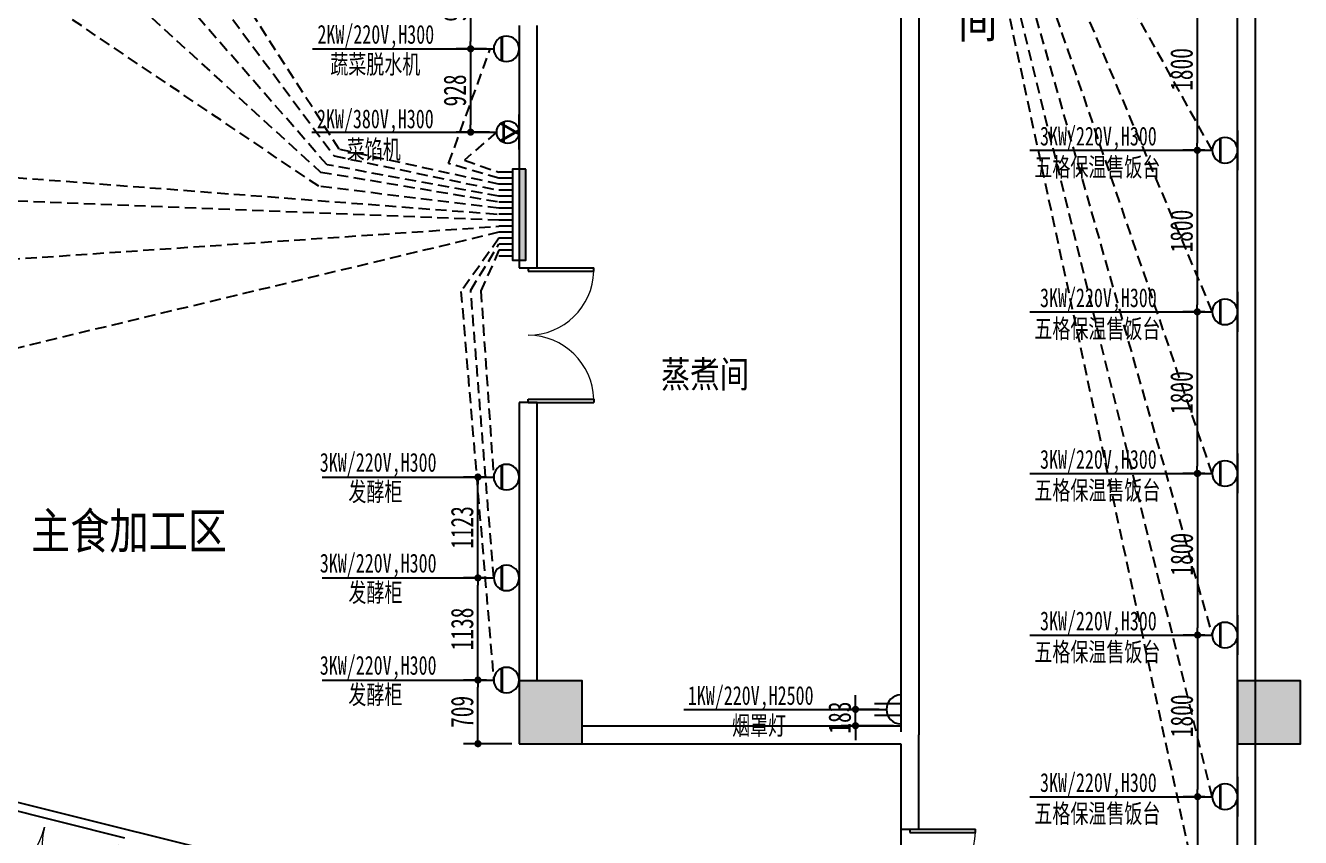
# Model space of a CAD drawing. Header units: inches. Extents: x -584 to 1446124, y -108140 to 99637.
# Drawn here: x 1122378 to 1136574, y 61104 to 70149 of the extents above; entities that cross this region are included whole.
import ezdxf

# ---------------------------------------------------------------- set-up
doc = ezdxf.new("R2010")
doc.units = ezdxf.units.IN
doc.header["$MEASUREMENT"] = 0
doc.linetypes.add('HIDDEN', pattern=[0.375, 0.25, -0.125])
for name, color, linetype in [('COLUMN', 6, 'Continuous'), ('ROOM_NAME', 7, 'Continuous'), ('STAIR', 6, 'Continuous'), ('WALL', 7, 'Continuous'), ('WINDOW', 3, 'Continuous'), ('供排水', 4, 'Continuous'), ('厨房设备', 7, 'Continuous'), ('电位', 1, 'Continuous')]:
    doc.layers.add(name, color=color, linetype=linetype)
doc.styles.get("Standard").update_dxf_attribs({"font": '', "width": 0.7, "height": 250})
doc.styles.add('STYLE4', font='', dxfattribs={"width": 0.7, "height": 180})
doc.styles.add('宋体', font='', dxfattribs={"width": 0.8})
doc.styles.get('Standard').set_extended_font_data('NSimSun')
doc.styles.get('STYLE4').set_extended_font_data('NSimSun')
doc.styles.get('宋体').set_extended_font_data('NSimSun')
doc.dimstyles.new('电路', dxfattribs={"dimscale": 80, "dimtxt": 2.5, "dimasz": 1, "dimexe": 2, "dimexo": 1, "dimtad": 1, "dimdec": 0, "dimtxsty": 'Standard', "dimblk": 'DOT', "dimcen": 1, "dimclrd": 6, "dimclre": 6, "dimclrt": 6, "dimadec": 0, "dimazin": 0, "dimtfac": 1, "dimtdec": 0, "dimtmove": 0, "dimatfit": 3, "dimfxl": 0, "dimarcsym": 0})

# ---------------------------------------------------------------- blocks, each defined once
blk = doc.blocks.new('_FZH')
at = {"layer": 'WALL'}
blk.add_lwpolyline([(-0.5, -0.5), (0.5, -0.5), (0.5, 0.5), (-0.5, 0.5)], close=True, dxfattribs=at)
blk.add_solid([(-0.5, -0.5), (0.5, -0.5), (-0.5, 0.5), (0.5, 0.5)], dxfattribs=at)
blk = doc.blocks.new('$DorLib2D$00000002')
for p, q in [((-0.5, 0), (-0.5, 0.4875)), ((-0.475, 0.4875), (-0.5, 0.4875)), ((-0.475, 0), (-0.475, 0.4875)), ((0.475, 0), (0.475, 0.4875)), ((0.475, 0.4875), (0.5, 0.4875)), ((0.5, 0), (0.5, 0.4875)), ((-0.5, 0), (-0.475, 0)), ((0.5, 0), (0.475, 0))]:
    blk.add_line(p, q)
at = {"lineweight": 13}
for centre, start, end in [((-0.4875, 0), 0, 88.53072), ((0.4875, 0), 91.46928, 180)]:
    blk.add_arc(centre, 0.4875, start, end, dxfattribs=at)
blk = doc.blocks.new('A$C3BCC7316')
at = {"layer": '电位'}
for p, q in [((99, 215), (404, 215)), ((104, 226), (399, 226)), ((0, 0), (503, 0))]:
    blk.add_line(p, q, dxfattribs=at)
blk.add_circle((252, 161), 161, dxfattribs=at)
blk = doc.blocks.new('A$C14B745F9')
at = {"layer": '电位'}
for p, q in [((0, 503), (0, 0)), ((1, 233), (257, 381)), ((3, 222), (266, 374)), ((215, 404), (215, 99)), ((226, 399), (226, 104)), ((257, 122), (1, 270)), ((266, 129), (3, 281))]:
    blk.add_line(p, q, dxfattribs=at)
blk.add_circle((161, 252), 161, dxfattribs=at)
blk = doc.blocks.new('A$C45DF5A34')
at = {"layer": '电位', "color": 4, "rotation": 90}
blk.add_blockref('A$C14B745F9', (503, 0), dxfattribs=at)
blk = doc.blocks.new('A$C719F3E81')
at = {"layer": '电位', "color": 4, "rotation": 180}
blk.add_blockref('A$C45DF5A34', (503, 323), dxfattribs=at)
blk = doc.blocks.new('A$C2F906CB9')
at = {"layer": '电位', "color": 1, "ltscale": 400}
blk.add_blockref('A$C719F3E81', (0, 0), dxfattribs=at)
blk = doc.blocks.new('A$C6BFE34A6')
at = {"layer": '电位', "xscale": 0.777089783281734, "yscale": 0.777089783281734, "zscale": 0.777089783281734}
blk.add_blockref('A$C2F906CB9', (0, 0), dxfattribs=at)
blk = doc.blocks.new('A$C67150746')
at = {"layer": '供排水', "color": 1, "rotation": 270}
blk.add_blockref('A$C6BFE34A6', (0, 391), dxfattribs=at)
blk = doc.blocks.new('A$C51460DDB')
at = {"layer": '电位', "linetype": 'ByBlock', "xscale": -1}
blk.add_blockref('A$C67150746', (251, 0), dxfattribs=at)
blk = doc.blocks.new('A$C75EF68A1')
at = {"layer": 'WALL', "color": 5, "rotation": 180}
blk.add_blockref('A$C51460DDB', (251, 391), dxfattribs=at)
blk = doc.blocks.new('A$C776A0E82')
at = {"layer": '电位', "color": 6}
blk.add_blockref('A$C75EF68A1', (0, 0), dxfattribs=at)
blk = doc.blocks.new('A$C12B31555')
at = {"layer": '电位', "color": 6, "rotation": 270}
blk.add_blockref('A$C776A0E82', (0, 251), dxfattribs=at)
blk = doc.blocks.new('A$C380528E4')
at = {"layer": '电位', "color": 6, "rotation": 180}
blk.add_blockref('A$C12B31555', (391, 251), dxfattribs=at)
blk = doc.blocks.new('_DOT')
at = {"color": 0, "linetype": 'ByBlock'}
blk.add_line((-0.5, 0), (-1, 0), dxfattribs=at)
at = {"color": 0, "linetype": 'ByBlock', "const_width": 0.5}
blk.add_lwpolyline([(-0.25, 0, 1), (0.25, 0, 1)], format="xyb", close=True, dxfattribs=at)
blk = doc.blocks.new('*D327')
at = {"layer": 'Defpoints', "color": 0, "transparency": 16777216}
for p in [(1127415, 62858), (1127590, 62858), (1127874, 62149)]:
    blk.add_point(p, dxfattribs=at)
at = {"layer": '电位', "color": 6, "lineweight": -2, "transparency": 16777216}
for p, q in [((1127510, 62858), (1127255, 62858)), ((1127415, 62229), (1127415, 62778)), ((1127794, 62149), (1127255, 62149))]:
    blk.add_line(p, q, dxfattribs=at)
at = {"layer": '电位', "color": 6, "lineweight": -2, "transparency": 16777216, "xscale": 80, "yscale": 80, "zscale": 80}
for p, rotation in [((1127415, 62858), 90), ((1127415, 62149), 270)]:
    blk.add_blockref('_DOT', p, dxfattribs=dict(at, rotation=rotation))
at = {"layer": '电位', "color": 6, "transparency": 16777216, "insert": (1127240, 62503), "char_height": 250, "attachment_point": 5, "rotation": 90}
blk.add_mtext('709', dxfattribs=at)
blk = doc.blocks.new('*D328')
at = {"layer": 'Defpoints', "color": 0, "transparency": 16777216}
for p in [(1127415, 63996), (1127590, 63996), (1127590, 62858)]:
    blk.add_point(p, dxfattribs=at)
at = {"layer": '电位', "color": 6, "lineweight": -2, "transparency": 16777216}
for p, q in [((1127510, 63996), (1127255, 63996)), ((1127415, 62938), (1127415, 63916)), ((1127510, 62858), (1127255, 62858))]:
    blk.add_line(p, q, dxfattribs=at)
at = {"layer": '电位', "color": 6, "lineweight": -2, "transparency": 16777216, "xscale": 80, "yscale": 80, "zscale": 80}
for p, rotation in [((1127415, 63996), 90), ((1127415, 62858), 270)]:
    blk.add_blockref('_DOT', p, dxfattribs=dict(at, rotation=rotation))
at = {"layer": '电位', "color": 6, "transparency": 16777216, "insert": (1127240, 63427), "char_height": 250, "attachment_point": 5, "rotation": 90}
blk.add_mtext('1138', dxfattribs=at)
blk = doc.blocks.new('*D329')
at = {"layer": 'Defpoints', "color": 0, "transparency": 16777216}
for p in [(1127415, 65119), (1127590, 65119), (1127590, 63996)]:
    blk.add_point(p, dxfattribs=at)
at = {"layer": '电位', "color": 6, "lineweight": -2, "transparency": 16777216}
for p, q in [((1127510, 65119), (1127255, 65119)), ((1127415, 64076), (1127415, 65039)), ((1127510, 63996), (1127255, 63996))]:
    blk.add_line(p, q, dxfattribs=at)
at = {"layer": '电位', "color": 6, "lineweight": -2, "transparency": 16777216, "xscale": 80, "yscale": 80, "zscale": 80}
for p, rotation in [((1127415, 65119), 90), ((1127415, 63996), 270)]:
    blk.add_blockref('_DOT', p, dxfattribs=dict(at, rotation=rotation))
at = {"layer": '电位', "color": 6, "transparency": 16777216, "insert": (1127240, 64557), "char_height": 250, "attachment_point": 5, "rotation": 90}
blk.add_mtext('1123', dxfattribs=at)
blk = doc.blocks.new('*D338')
at = {"layer": 'Defpoints', "color": 0, "transparency": 16777216}
for p in [(1127874, 70849), (1127334, 69889), (1127590, 69889)]:
    blk.add_point(p, dxfattribs=at)
at = {"layer": '电位', "color": 6, "lineweight": -2, "transparency": 16777216}
for p, q in [((1127794, 70849), (1127174, 70849)), ((1127334, 70769), (1127334, 69969)), ((1127510, 69889), (1127174, 69889))]:
    blk.add_line(p, q, dxfattribs=at)
at = {"layer": '电位', "color": 6, "lineweight": -2, "transparency": 16777216, "xscale": 80, "yscale": 80, "zscale": 80}
for p, rotation in [((1127334, 70849), 90), ((1127334, 69889), 270)]:
    blk.add_blockref('_DOT', p, dxfattribs=dict(at, rotation=rotation))
at = {"layer": '电位', "color": 6, "transparency": 16777216, "insert": (1127159, 70369), "char_height": 250, "attachment_point": 5, "rotation": 90}
blk.add_mtext('960', dxfattribs=at)
blk = doc.blocks.new('*D339')
at = {"layer": 'Defpoints', "color": 0, "transparency": 16777216}
for p in [(1127590, 69889), (1127334, 68961), (1127623, 68961)]:
    blk.add_point(p, dxfattribs=at)
at = {"layer": '电位', "color": 6, "lineweight": -2, "transparency": 16777216}
for p, q in [((1127510, 69889), (1127174, 69889)), ((1127334, 69809), (1127334, 69041)), ((1127543, 68961), (1127174, 68961))]:
    blk.add_line(p, q, dxfattribs=at)
at = {"layer": '电位', "color": 6, "lineweight": -2, "transparency": 16777216, "xscale": 80, "yscale": 80, "zscale": 80}
for p, rotation in [((1127334, 69889), 90), ((1127334, 68961), 270)]:
    blk.add_blockref('_DOT', p, dxfattribs=dict(at, rotation=rotation))
at = {"layer": '电位', "color": 6, "transparency": 16777216, "insert": (1127159, 69425), "char_height": 250, "attachment_point": 5, "rotation": 90}
blk.add_mtext('928', dxfattribs=at)
blk = doc.blocks.new('A$C383973DD')
at = {"layer": '电位'}
for p, q in [((0, 0), (0, 503)), ((292, 316), (0, 316)), ((292, 187), (0, 187))]:
    blk.add_line(p, q, dxfattribs=at)
blk.add_arc((0, 252), 161, 270, 90, dxfattribs=at)
blk = doc.blocks.new('A$C7F97516A')
at = {"layer": '电位', "color": 4, "xscale": -1}
blk.add_blockref('A$C383973DD', (292, 0), dxfattribs=at)
blk = doc.blocks.new('A$C624B2101')
at = {"rotation": 180}
blk.add_blockref('A$C7F97516A', (292, 503), dxfattribs=at)
blk = doc.blocks.new('A$C76033D9E')
at = {"layer": '电位', "rotation": 180}
blk.add_blockref('A$C624B2101', (292, 503), dxfattribs=at)
blk = doc.blocks.new('A$C748C3124')
at = {"layer": '电位', "rotation": 90}
blk.add_blockref('A$C76033D9E', (503, 0), dxfattribs=at)
blk = doc.blocks.new('A$C42B0259F')
at = {"layer": '电位', "ltscale": 5, "xscale": -1, "rotation": 180}
blk.add_blockref('A$C748C3124', (0, 292), dxfattribs=at)
blk = doc.blocks.new('A$C46FF7360')
at = {"layer": '供排水', "color": 1, "rotation": 270}
blk.add_blockref('A$C42B0259F', (0, 503), dxfattribs=at)
blk = doc.blocks.new('A$C2916719F')
at = {"layer": '电位', "linetype": 'ByBlock', "rotation": 180}
blk.add_blockref('A$C46FF7360', (292, 503), dxfattribs=at)
blk = doc.blocks.new('A$C03132E9D')
at = {"layer": '电位', "linetype": 'ByBlock', "rotation": 270}
blk.add_blockref('A$C2916719F', (0, 292), dxfattribs=at)
blk = doc.blocks.new('A$C6B0667CD')
at = {"layer": '电位', "rotation": 89.99999999999999}
blk.add_blockref('A$C03132E9D', (292, 0), dxfattribs=at)
blk = doc.blocks.new('A$C1DA46B52')
at = {"layer": '电位', "xscale": -1, "rotation": 180}
blk.add_blockref('A$C6B0667CD', (0, 503), dxfattribs=at)
blk = doc.blocks.new('A$C30686D04')
at = {"layer": 'WALL', "color": 5, "rotation": 90}
blk.add_blockref('A$C1DA46B52', (503, 0), dxfattribs=at)
blk = doc.blocks.new('A$C10C2449B')
at = {"layer": 'WALL', "color": 5, "rotation": 90}
blk.add_blockref('A$C30686D04', (292, 0), dxfattribs=at)
blk = doc.blocks.new('A$C50093F6F')
at = {"layer": '电位', "rotation": 270}
blk.add_blockref('A$C10C2449B', (0, 292), dxfattribs=at)
blk = doc.blocks.new('A$C5F826928')
at = {"layer": '电位', "rotation": 270}
blk.add_blockref('A$C50093F6F', (0, 503), dxfattribs=at)
blk = doc.blocks.new('*D350')
at = {"layer": 'Defpoints', "color": 0, "transparency": 16777216}
for p in [(1131619, 62531), (1131962, 62531), (1132124, 62349)]:
    blk.add_point(p, dxfattribs=at)
at = {"layer": '电位', "color": 6, "lineweight": -2, "transparency": 16777216}
for p, q in [((1131619, 62611), (1131619, 62691)), ((1131882, 62531), (1131459, 62531)), ((1131619, 62349), (1131619, 62531)), ((1132044, 62349), (1131459, 62349)), ((1131619, 62269), (1131619, 62189))]:
    blk.add_line(p, q, dxfattribs=at)
at = {"layer": '电位', "color": 6, "lineweight": -2, "transparency": 16777216, "xscale": 80, "yscale": 80, "zscale": 80}
for p, rotation in [((1131619, 62531), 270), ((1131619, 62349), 90)]:
    blk.add_blockref('_DOT', p, dxfattribs=dict(at, rotation=rotation))
at = {"layer": '电位', "color": 6, "transparency": 16777216, "insert": (1131444, 62440), "char_height": 250, "attachment_point": 5, "rotation": 90}
blk.add_mtext('183', dxfattribs=at)
blk = doc.blocks.new('*D369')
at = {"layer": 'Defpoints', "color": 0, "transparency": 16777216}
for p in [(1135590, 70559), (1135425, 68759), (1135590, 68759)]:
    blk.add_point(p, dxfattribs=at)
at = {"layer": '电位', "color": 6, "lineweight": -2, "transparency": 16777216}
for p, q in [((1135510, 70559), (1135265, 70559)), ((1135425, 70479), (1135425, 68839)), ((1135510, 68759), (1135265, 68759))]:
    blk.add_line(p, q, dxfattribs=at)
at = {"layer": '电位', "color": 6, "lineweight": -2, "transparency": 16777216, "xscale": 80, "yscale": 80, "zscale": 80}
for p, rotation in [((1135425, 70559), 90), ((1135425, 68759), 270)]:
    blk.add_blockref('_DOT', p, dxfattribs=dict(at, rotation=rotation))
at = {"layer": '电位', "color": 6, "transparency": 16777216, "insert": (1135250, 69659), "char_height": 250, "attachment_point": 5, "rotation": 90}
blk.add_mtext('1800', dxfattribs=at)
blk = doc.blocks.new('*D360')
at = {"layer": 'Defpoints', "color": 0, "transparency": 16777216}
for p in [(1135590, 68759), (1135425, 66959), (1135590, 66959)]:
    blk.add_point(p, dxfattribs=at)
at = {"layer": '电位', "color": 6, "lineweight": -2, "transparency": 16777216}
for p, q in [((1135510, 68759), (1135265, 68759)), ((1135425, 68679), (1135425, 67039)), ((1135510, 66959), (1135265, 66959))]:
    blk.add_line(p, q, dxfattribs=at)
at = {"layer": '电位', "color": 6, "lineweight": -2, "transparency": 16777216, "xscale": 80, "yscale": 80, "zscale": 80}
for p, rotation in [((1135425, 68759), 90), ((1135425, 66959), 270)]:
    blk.add_blockref('_DOT', p, dxfattribs=dict(at, rotation=rotation))
at = {"layer": '电位', "color": 6, "transparency": 16777216, "insert": (1135250, 67859), "char_height": 250, "attachment_point": 5, "rotation": 90}
blk.add_mtext('1800', dxfattribs=at)
blk = doc.blocks.new('*D361')
at = {"layer": 'Defpoints', "color": 0, "transparency": 16777216}
for p in [(1135590, 66959), (1135425, 65159), (1135590, 65159)]:
    blk.add_point(p, dxfattribs=at)
at = {"layer": '电位', "color": 6, "lineweight": -2, "transparency": 16777216}
for p, q in [((1135510, 66959), (1135265, 66959)), ((1135425, 66879), (1135425, 65239)), ((1135510, 65159), (1135265, 65159))]:
    blk.add_line(p, q, dxfattribs=at)
at = {"layer": '电位', "color": 6, "lineweight": -2, "transparency": 16777216, "xscale": 80, "yscale": 80, "zscale": 80}
for p, rotation in [((1135425, 66959), 90), ((1135425, 65159), 270)]:
    blk.add_blockref('_DOT', p, dxfattribs=dict(at, rotation=rotation))
at = {"layer": '电位', "color": 6, "transparency": 16777216, "insert": (1135250, 66059), "char_height": 250, "attachment_point": 5, "rotation": 90}
blk.add_mtext('1800', dxfattribs=at)
blk = doc.blocks.new('*D362')
at = {"layer": 'Defpoints', "color": 0, "transparency": 16777216}
for p in [(1135590, 65159), (1135428, 63359), (1135590, 63359)]:
    blk.add_point(p, dxfattribs=at)
at = {"layer": '电位', "color": 6, "lineweight": -2, "transparency": 16777216}
for p, q in [((1135510, 65159), (1135268, 65159)), ((1135428, 65079), (1135428, 63439)), ((1135510, 63359), (1135268, 63359))]:
    blk.add_line(p, q, dxfattribs=at)
at = {"layer": '电位', "color": 6, "lineweight": -2, "transparency": 16777216, "xscale": 80, "yscale": 80, "zscale": 80}
for p, rotation in [((1135428, 65159), 90), ((1135428, 63359), 270)]:
    blk.add_blockref('_DOT', p, dxfattribs=dict(at, rotation=rotation))
at = {"layer": '电位', "color": 6, "transparency": 16777216, "insert": (1135253, 64259), "char_height": 250, "attachment_point": 5, "rotation": 90}
blk.add_mtext('1800', dxfattribs=at)
blk = doc.blocks.new('*D363')
at = {"layer": 'Defpoints', "color": 0, "transparency": 16777216}
for p in [(1135590, 63359), (1135428, 61559), (1135590, 61559)]:
    blk.add_point(p, dxfattribs=at)
at = {"layer": '电位', "color": 6, "lineweight": -2, "transparency": 16777216}
for p, q in [((1135510, 63359), (1135268, 63359)), ((1135428, 63279), (1135428, 61639)), ((1135510, 61559), (1135268, 61559))]:
    blk.add_line(p, q, dxfattribs=at)
at = {"layer": '电位', "color": 6, "lineweight": -2, "transparency": 16777216, "xscale": 80, "yscale": 80, "zscale": 80}
for p, rotation in [((1135428, 63359), 90), ((1135428, 61559), 270)]:
    blk.add_blockref('_DOT', p, dxfattribs=dict(at, rotation=rotation))
at = {"layer": '电位', "color": 6, "transparency": 16777216, "insert": (1135253, 62459), "char_height": 250, "attachment_point": 5, "rotation": 90}
blk.add_mtext('1800', dxfattribs=at)
blk = doc.blocks.new('*D364')
at = {"layer": 'Defpoints', "color": 0, "transparency": 16777216}
for p in [(1135590, 61559), (1135428, 59759), (1135590, 59759)]:
    blk.add_point(p, dxfattribs=at)
at = {"layer": '电位', "color": 6, "lineweight": -2, "transparency": 16777216}
for p, q in [((1135510, 61559), (1135268, 61559)), ((1135428, 61479), (1135428, 59839)), ((1135510, 59759), (1135268, 59759))]:
    blk.add_line(p, q, dxfattribs=at)
at = {"layer": '电位', "color": 6, "lineweight": -2, "transparency": 16777216, "xscale": 80, "yscale": 80, "zscale": 80}
for p, rotation in [((1135428, 61559), 90), ((1135428, 59759), 270)]:
    blk.add_blockref('_DOT', p, dxfattribs=dict(at, rotation=rotation))
at = {"layer": '电位', "color": 6, "transparency": 16777216, "insert": (1135253, 60659), "char_height": 250, "attachment_point": 5, "rotation": 90}
blk.add_mtext('1800', dxfattribs=at)

msp = doc.modelspace()

# ---------------------------------------------------------------- hatches: boundary and pattern name
at = {"layer": '电位'}
msp.add_hatch(color=1, dxfattribs=at).paths.add_polyline_path([(1127948.2, 68549.7), (1127873.9, 68549.7), (1127873.9, 67533.9), (1127948.2, 67533.9)])

# ---------------------------------------------------------------- linework, layer by layer
at = {"layer": 'STAIR', "color": 8, "ltscale": 3}
msp.add_line((1111923.9, 64082.7), (1136223.9, 58024), dxfattribs=at)
at = {"layer": 'WALL', "color": 3}
for p, q in [((1136073.9, 58858.9), (1136073.9, 84598.6)), ((1135873.9, 58798.6), (1135873.9, 84398.6)), ((1135873.9, 58858.9), (1135873.9, 84398.6))]:
    msp.add_line(p, q, dxfattribs=at)
at = {"layer": 'WALL'}
for p, q in [((1132323.9, 70748.6), (1132323.9, 62248.6)), ((1132123.9, 70648.6), (1132123.9, 62348.6)), ((1127873.9, 70148.6), (1127873.9, 67448.1)), ((1128073.9, 67448.1), (1128073.9, 70148.6)), ((1127873.9, 67448.1), (1128073.9, 67448.1)), ((1128073.9, 65948.1), (1127873.9, 65948.1)), ((1127873.9, 65948.1), (1127873.9, 62848.6)), ((1128073.9, 62848.6), (1128073.9, 65948.1)), ((1128573.9, 62348.6), (1132123.9, 62348.6)), ((1132323.9, 61198.6), (1132323.9, 62248.6)), ((1128573.9, 62148.6), (1132123.9, 62148.6)), ((1132123.9, 62148.6), (1132123.9, 61198.6)), ((1132123.9, 61198.6), (1132323.9, 61198.6))]:
    msp.add_line(p, q, dxfattribs=at)
at = {"layer": 'WINDOW'}
for p, q in [((1123485.1, 61097.1), (1121738.5, 61532.6)), ((1132123.9, 61198.6), (1132123.9, 59698.6))]:
    msp.add_line(p, q, dxfattribs=at)
at = {"layer": '电位', "linetype": 'HIDDEN', "ltscale": 500}
for p, q in [((1125871.8, 68769.4), (1120324.6, 77404.3)), ((1120330.4, 76087.7), (1125812.8, 68696)), ((1125735.1, 68597.1), (1120330.6, 74780.2)), ((1135589.9, 68758.9), (1132548.2, 74227.2)), ((1132548.2, 74160.4), (1135589.9, 66958.9)), ((1135589.9, 65158.9), (1132548.2, 74093.5)), ((1132548.2, 74026.6), (1135589.9, 63358.9)), ((1135589.9, 61558.9), (1132548.2, 73959.7)), ((1132548.2, 73892.8), (1135593, 59729.1)), ((1120324.6, 73396.2), (1125661, 68516.6)), ((1125643.5, 68357.3), (1120324.6, 71955.2)), ((1127088.3, 68611.2), (1127553, 69888.8)), ((1127623.1, 68961.3), (1127263.7, 68648.2)), ((1127649.5, 68380.2), (1125871.8, 68769.4)), ((1119650.6, 68654.8), (1127649.5, 68045.8)), ((1127649.5, 68246.4), (1125735.1, 68597.1)), ((1125812.8, 68696), (1127649.5, 68313.3)), ((1127649.5, 68447), (1127088.3, 68611.2)), ((1127263.7, 68648.2), (1127649.5, 68513.9)), ((1125661, 68516.6), (1127679.2, 68179.5)), ((1127649.5, 68112.6), (1125643.5, 68357.3)), ((1127649.5, 67978.9), (1120324.5, 68269.7)), ((1120319.7, 67416.8), (1127649.5, 67912)), ((1127649.5, 67845.1), (1120309, 66080.9)), ((1127649.5, 67778.2), (1127226.5, 67186.6)), ((1127334.8, 67200.6), (1127649.5, 67711.4)), ((1127649.5, 67644.5), (1127447.8, 67191.6)), ((1127226.5, 67186.6), (1127590.2, 62858)), ((1127590.5, 63996), (1127334.8, 67200.6)), ((1127447.8, 67191.6), (1127590.5, 65108.9))]:
    msp.add_line(p, q, dxfattribs=at)
at = {"layer": '电位', "color": 4}
for p, q in [((1125571.6, 69888.8), (1127589.9, 69888.8)), ((1125566.7, 68961), (1127623.1, 68961)), ((1133560.2, 68758.9), (1135589.9, 68758.9)), ((1133560.2, 66958.9), (1135589.9, 66958.9)), ((1125680.5, 65118.6), (1127590.2, 65118.6)), ((1133560.2, 65158.9), (1135589.9, 65158.9)), ((1125680.8, 63996), (1127590.5, 63996)), ((1133560.2, 63358.9), (1135589.9, 63358.9)), ((1125680.5, 62858), (1127590.2, 62858)), ((1129709.1, 62530.6), (1131962.5, 62531.1)), ((1133560.2, 61558.9), (1135589.9, 61558.9))]:
    msp.add_line(p, q, dxfattribs=at)
at = {"layer": '电位'}
for p, q in [((1127799.5, 68513.9), (1127649.5, 68513.9)), ((1127799.5, 68447), (1127649.5, 68447)), ((1127873.9, 68549.7), (1127873.9, 67533.9)), ((1127799.5, 68380.2), (1127649.5, 68380.2)), ((1127799.5, 68313.3), (1127649.5, 68313.3)), ((1127799.5, 68246.4), (1127649.5, 68246.4)), ((1127799.5, 68179.5), (1127649.5, 68179.5)), ((1127799.5, 68112.6), (1127649.5, 68112.6)), ((1127799.5, 68045.8), (1127649.5, 68045.8)), ((1127799.5, 67978.9), (1127649.5, 67978.9)), ((1127799.5, 67912), (1127649.5, 67912)), ((1127799.5, 67845.1), (1127649.5, 67845.1)), ((1127799.5, 67778.2), (1127649.5, 67778.2)), ((1127799.5, 67711.4), (1127649.5, 67711.4)), ((1127799.5, 67644.5), (1127649.5, 67644.5)), ((1127799.5, 67577.6), (1127649.5, 67577.6))]:
    msp.add_line(p, q, dxfattribs=at)
msp.add_lwpolyline([(1127948.2, 68549.7), (1127799.5, 68549.7), (1127799.5, 67533.9), (1127948.2, 67533.9)], close=True, dxfattribs=at)

# ---------------------------------------------------------------- block references
at = {"layer": 'COLUMN', "xscale": 700, "yscale": 700, "zscale": 700}
for p in [(1128223.9, 62498.6), (1136223.9, 62498.6)]:
    msp.add_blockref('_FZH', p, dxfattribs=at)
at = {"layer": 'WINDOW'}
for p, xscale, yscale, zscale, rotation in [((1127973.9, 66698.1), 1500, 1500, 1500, 269.9999999996531), ((1122587.6, 61217.8), 1800.000000000088, 1800, 1800, 165.999999976763), ((1132223.9, 60448.6), 1500, 1500, 1500, 269.9999999996531)]:
    msp.add_blockref('$DorLib2D$00000002', p, dxfattribs=dict(at, xscale=xscale, yscale=yscale, zscale=zscale, rotation=rotation))
at = {"layer": '电位', "xscale": -0.8800000001210719, "yscale": 0.8800000000046566, "zscale": 0.88, "rotation": 90}
for p in [(1127873.9, 70110.2), (1135873.9, 68980.3), (1135873.9, 67180.3), (1127874.2, 65339.9), (1135873.9, 65380.3), (1127874.5, 64217.3), (1135873.9, 63580.3), (1127874.2, 63079.3), (1135873.9, 61780.3)]:
    msp.add_blockref('A$C3BCC7316', p, dxfattribs=at)
at = {"layer": '电位', "color": 6, "xscale": -1, "rotation": 270}
msp.add_blockref('A$C380528E4', (1127623.1, 68765.8), dxfattribs=at)
at = {"layer": '电位', "xscale": -1, "rotation": 180}
msp.add_blockref('A$C5F826928', (1131832.1, 62782.6), dxfattribs=at)

# ---------------------------------------------------------------- texts
at = {"layer": 'ROOM_NAME', "style": '宋体', "width": 0.8}
msp.add_text('蒸煮间', height=300, dxfattribs=at).set_placement((1129452.8, 66114.1))
at = {"layer": 'ROOM_NAME', "insert": (1132762.2, 71747.3), "char_height": 400, "width": 404.548, "attachment_point": 1, "style": '宋体'}
msp.add_mtext('{\\C0;售饭间}', dxfattribs=at)
at = {"layer": '厨房设备', "style": '宋体', "width": 0.8}
msp.add_text('主食加工区', height=400, dxfattribs=at).set_placement((1122438.7, 64318.7))
at = {"layer": '电位', "color": 4, "style": 'STYLE4', "width": 0.7}
for s, rotation, p in [('2KW/220V,H300', 359.98979, (1125627.8, 69945.5)), ('蔬菜脱水机', 359.98979, (1125770.7, 69611.3)), ('2KW/380V,H300', 359.98979, (1125622.9, 69004.2)), ('3KW/220V,H300', 359.98979, (1133673.6, 68812)), ('菜馅机', 359.98979, (1125954.5, 68663.7)), ('五格保温售饭台', 359.98979, (1133610.7, 68466.8)), ('3KW/220V,H300', 359.98979, (1133673.6, 67012)), ('五格保温售饭台', 359.98979, (1133610.7, 66666.8)), ('3KW/220V,H300', 359.98979, (1125654.3, 65178.1)), ('3KW/220V,H300', 359.98979, (1133673.6, 65212)), ('发酵柜', 359.98979, (1125972.2, 64851.1)), ('五格保温售饭台', 359.98979, (1133610.7, 64866.8)), ('3KW/220V,H300', 359.98979, (1125654.6, 64055.5)), ('发酵柜', 359.98979, (1125972.5, 63728.5)), ('3KW/220V,H300', 359.98979, (1133673.6, 63412)), ('五格保温售饭台', 359.98979, (1133610.7, 63066.8)), ('3KW/220V,H300', 359.98979, (1125654.3, 62917.5)), ('发酵柜', 359.98979, (1125972.2, 62590.5)), ('1KW/220V,H2500', 0.01021, (1129752.2, 62581.2)), ('烟罩灯', 0.01021, (1130244.8, 62247.8)), ('3KW/220V,H300', 359.98979, (1133673.6, 61612)), ('五格保温售饭台', 359.98979, (1133610.7, 61266.8))]:
    msp.add_text(s, height=210, rotation=rotation, dxfattribs=at).set_placement(p)

# ---------------------------------------------------------------- dimensions: what is measured, and where the dimension line sits
at = {"layer": '电位', "color": 1}
for base, p1, p2, override, picture, middle in [((1127333.9, 69888.8), (1127873.9, 70848.6), (1127589.9, 69888.8), {"dimfxl": 6, "dimfxlon": 1}, '*D338', (1127158.9, 70368.7)), ((1135425, 68758.9), (1135589.9, 70558.9), (1135589.9, 68758.9), {"dimtmove": 1, "dimfxl": 6, "dimfxlon": 1}, '*D369', (1135250, 69658.9)), ((1127333.9, 68961), (1127589.9, 69888.8), (1127623.1, 68961), {"dimtmove": 1, "dimfxl": 6, "dimfxlon": 1}, '*D339', (1127158.9, 69424.9)), ((1135425, 66958.9), (1135589.9, 68758.9), (1135589.9, 66958.9), {"dimtmove": 1, "dimfxl": 6, "dimfxlon": 1}, '*D360', (1135250, 67858.9)), ((1135425, 65158.9), (1135589.9, 66958.9), (1135589.9, 65158.9), {"dimtmove": 1, "dimfxl": 6, "dimfxlon": 1}, '*D361', (1135250, 66058.9)), ((1135428.4, 63358.9), (1135589.9, 65158.9), (1135589.9, 63358.9), {"dimfxl": 6, "dimfxlon": 1}, '*D362', (1135253.4, 64258.9)), ((1127414.7, 65118.6), (1127590.5, 63996), (1127590.2, 65118.6), {"dimtmove": 1, "dimfxl": 6, "dimfxlon": 1}, '*D329', (1127239.7, 64557.3)), ((1127414.7, 63996), (1127590.2, 62858), (1127590.5, 63996), {"dimtmove": 1, "dimfxl": 6, "dimfxlon": 1}, '*D328', (1127239.7, 63427)), ((1135428.4, 61558.9), (1135589.9, 63358.9), (1135589.9, 61558.9), {"dimtmove": 1, "dimfxl": 6, "dimfxlon": 1}, '*D363', (1135253.4, 62458.9)), ((1127414.7, 62858), (1127873.9, 62148.6), (1127590.2, 62858), {"dimfxl": 6, "dimfxlon": 1}, '*D327', (1127239.7, 62503.3)), ((1135428.4, 59758.9), (1135589.9, 61558.9), (1135589.9, 59758.9), {"dimtmove": 1, "dimfxl": 6, "dimfxlon": 1}, '*D364', (1135253.4, 60658.9))]:
    dim = msp.add_linear_dim(base=base, p1=p1, p2=p2, angle=90, dimstyle='电路', override=override, dxfattribs=at)
    dim.commit()
    dim.dimension.update_dxf_attribs({"geometry": picture, "text_midpoint": middle})
dim = msp.add_linear_dim(base=(1131619.4263, 62531.088), p1=(1132123.8502, 62348.5741), p2=(1131962.4871, 62531.088), angle=90, dimstyle='电路', override={"dimfxl": 6, "dimfxlon": 1}, dxfattribs=at)
dim.commit()
dim.dimension.update_dxf_attribs({"geometry": '*D350', "text_midpoint": (1131619.4263, 62439.8311), "dimtype": 160})

doc.saveas('drawing.dxf')
